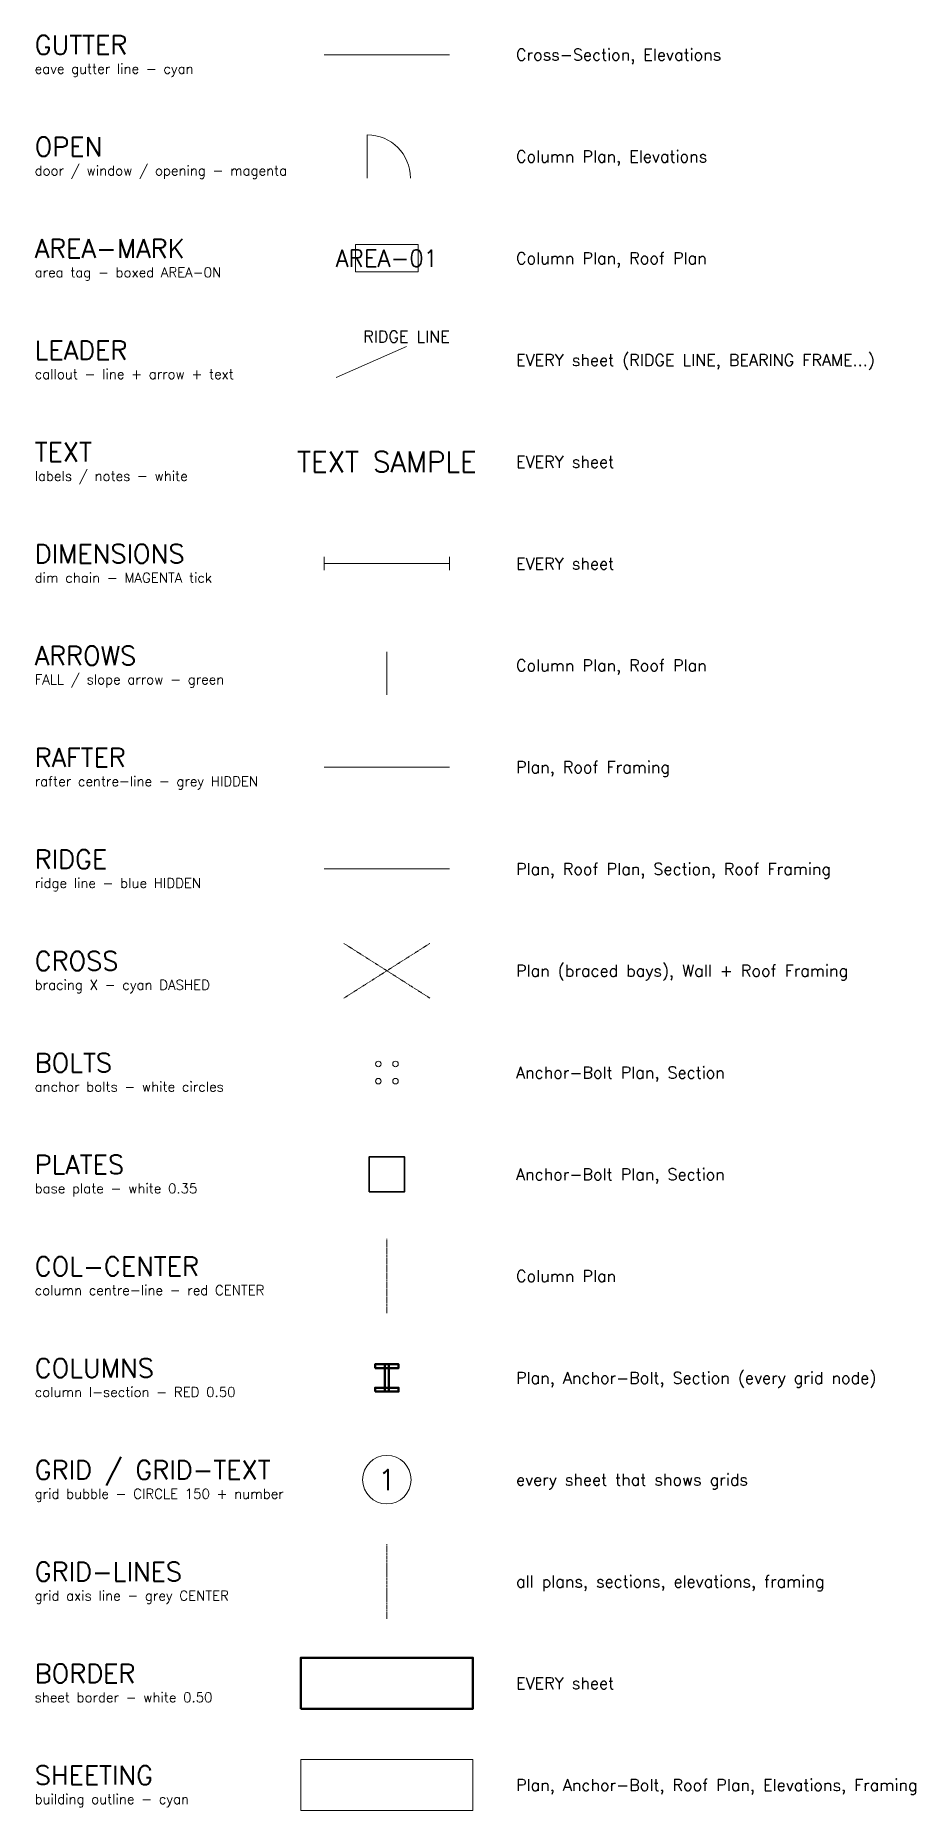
# Model space of a CAD drawing. Header units: inches. Extents: x -5979 to 16509, y 650 to 45990.
import ezdxf
from ezdxf.enums import TextEntityAlignment as Align

# ---------------------------------------------------------------- set-up
doc = ezdxf.new("R2010")
doc.units = ezdxf.units.IN
doc.header["$LTSCALE"] = 45
doc.header["$MEASUREMENT"] = 0
for name, pattern in [('CENTER', [2, 1.25, -0.25, 0.25, -0.25]), ('DASHED', [0.75, 0.5, -0.25]), ('HIDDEN', [0.375, 0.25, -0.125])]:
    doc.linetypes.add(name, pattern=pattern)
for name, color, linetype, lineweight in [('AREA-MARK', 8, 'Continuous', 18), ('ARROWS', 3, 'Continuous', 13), ('BOLTS', 7, 'Continuous', 9), ('BORDER', 7, 'Continuous', 50), ('COL-CENTER', 1, 'CENTER', 9), ('COLUMNS', 1, 'Continuous', 50), ('CROSS', 4, 'DASHED', 18), ('DIMENSIONS', 6, 'Continuous', 13), ('GRID', 150, 'Continuous', 13), ('GRID-LINES', 8, 'CENTER', 9), ('GRID-TEXT', 150, 'Continuous', 9), ('GUTTER', 4, 'Continuous', 18), ('OPEN', 6, 'Continuous', 18), ('PLATES', 7, 'Continuous', 35), ('RAFTER', 8, 'HIDDEN', 9), ('RIDGE', 5, 'HIDDEN', 18), ('SHEETING', 4, 'Continuous', 9), ('TEXT', 7, 'Continuous', 13)]:
    doc.layers.add(name, color=color, linetype=linetype, lineweight=lineweight)
doc.styles.add('PEB-BODY', font='romans.shx')

msp = doc.modelspace()

# ---------------------------------------------------------------- linework, layer by layer
at = {"layer": 'AREA-MARK'}
msp.add_lwpolyline([(2200, 39950), (3800, 39950), (3800, 40650), (2200, 40650)], close=True, dxfattribs=at)
at = {"layer": 'ARROWS'}
msp.add_line((3000, 29150), (3000, 30250), dxfattribs=at)
msp.add_solid([(3000, 30650), (2780, 30200), (3220, 30200), (3000, 30650)], dxfattribs=at)
at = {"layer": 'BOLTS'}
for centre in [(2780, 19720), (3220, 19720), (2780, 19280), (3220, 19280)]:
    msp.add_circle(centre, 70, dxfattribs=at)
at = {"layer": 'BORDER'}
msp.add_lwpolyline([(800, 3250), (5200, 3250), (5200, 4550), (800, 4550)], close=True, dxfattribs=at)
at = {"layer": 'COL-CENTER'}
msp.add_line((3000, 13350), (3000, 15250), dxfattribs=at)
at = {"layer": 'COLUMNS'}
for points in [[(2700, 11950), (3300, 11950), (3300, 12050), (2700, 12050)], [(2950, 11350), (3050, 11350), (3050, 12050), (2950, 12050)], [(2700, 11350), (3300, 11350), (3300, 11450), (2700, 11450)]]:
    msp.add_lwpolyline(points, close=True, dxfattribs=at)
at = {"layer": 'CROSS'}
for p, q in [((1900, 21400), (4100, 22800)), ((1900, 22800), (4100, 21400))]:
    msp.add_line(p, q, dxfattribs=at)
at = {"layer": 'DIMENSIONS'}
for p, q in [((1400, 32330), (1400, 32670)), ((4600, 32330), (4600, 32670)), ((1400, 32500), (4600, 32500))]:
    msp.add_line(p, q, dxfattribs=at)
at = {"layer": 'GRID'}
msp.add_circle((3000, 9100), 620, dxfattribs=at)
at = {"layer": 'GRID-LINES'}
msp.add_line((3000, 5550), (3000, 7450), dxfattribs=at)
at = {"layer": 'GUTTER'}
msp.add_line((1400, 45500), (4600, 45500), dxfattribs=at)
at = {"layer": 'OPEN'}
msp.add_line((2500, 42350), (2500, 43450), dxfattribs=at)
msp.add_arc((2500, 42350), 1100, 0, 90, dxfattribs=at)
at = {"layer": 'PLATES'}
msp.add_lwpolyline([(2550, 16450), (3450, 16450), (3450, 17350), (2550, 17350)], close=True, dxfattribs=at)
at = {"layer": 'RAFTER'}
msp.add_line((1400, 27300), (4600, 27300), dxfattribs=at)
at = {"layer": 'RIDGE'}
msp.add_line((1400, 24700), (4600, 24700), dxfattribs=at)
at = {"layer": 'SHEETING'}
msp.add_lwpolyline([(800, 650), (5200, 650), (5200, 1950), (800, 1950)], close=True, dxfattribs=at)
at = {"layer": 'TEXT'}
msp.add_line((1700, 37250), (3500, 38050), dxfattribs=at)
msp.add_solid([(1700, 37250), (2118, 37294), (2013, 37531), (1700, 37250)], dxfattribs=at)

# ---------------------------------------------------------------- texts
at = {"layer": 'AREA-MARK', "style": 'PEB-BODY'}
msp.add_text('AREA-01', height=430, dxfattribs=at).set_placement((3000, 40300), align=Align.MIDDLE_CENTER)
at = {"layer": 'DIMENSIONS', "style": 'PEB-BODY'}
for s, p in [('eave gutter line - cyan', (-6000, 45140)), ('door / window / opening - magenta', (-6000, 42540)), ('area tag - boxed AREA-0N', (-6000, 39940)), ('callout - line + arrow + text', (-6000, 37340)), ('labels / notes - white', (-6000, 34740)), ('dim chain - MAGENTA tick', (-6000, 32140)), ('FALL / slope arrow - green', (-6000, 29540)), ('rafter centre-line - grey HIDDEN', (-6000, 26940)), ('ridge line - blue HIDDEN', (-6000, 24340)), ('bracing X - cyan DASHED', (-6000, 21740)), ('anchor bolts - white circles', (-6000, 19140)), ('base plate - white 0.35', (-6000, 16540)), ('column centre-line - red CENTER', (-6000, 13940)), ('column I-section - RED 0.50', (-6000, 11340)), ('grid bubble - CIRCLE 150 + number', (-6000, 8740)), ('grid axis line - grey CENTER', (-6000, 6140)), ('sheet border - white 0.50', (-6000, 3540)), ('building outline - cyan', (-6000, 940))]:
    msp.add_text(s, height=250, dxfattribs=at).set_placement(p, align=Align.MIDDLE_LEFT)
at = {"layer": 'GRID-TEXT', "style": 'PEB-BODY'}
msp.add_text('1', height=527, dxfattribs=at).set_placement((3000, 9100), align=Align.MIDDLE_CENTER)
at = {"layer": 'TEXT', "style": 'PEB-BODY'}
for s, height, p in [('GUTTER', 480, (-6000, 45750)), ('Cross-Section, Elevations', 300, (6300, 45500)), ('OPEN', 480, (-6000, 43150)), ('Column Plan, Elevations', 300, (6300, 42900)), ('AREA-MARK', 480, (-6000, 40550)), ('Column Plan, Roof Plan', 300, (6300, 40300)), ('LEADER', 480, (-6000, 37950)), ('EVERY sheet (RIDGE LINE, BEARING FRAME...)', 300, (6300, 37700)), ('TEXT', 480, (-6000, 35350)), ('EVERY sheet', 300, (6300, 35100)), ('DIMENSIONS', 480, (-6000, 32750)), ('EVERY sheet', 300, (6300, 32500)), ('ARROWS', 480, (-6000, 30150)), ('Column Plan, Roof Plan', 300, (6300, 29900)), ('RAFTER', 480, (-6000, 27550)), ('Plan, Roof Framing', 300, (6300, 27300)), ('RIDGE', 480, (-6000, 24950)), ('Plan, Roof Plan, Section, Roof Framing', 300, (6300, 24700)), ('CROSS', 480, (-6000, 22350)), ('Plan (braced bays), Wall + Roof Framing', 300, (6300, 22100)), ('BOLTS', 480, (-6000, 19750)), ('Anchor-Bolt Plan, Section', 300, (6300, 19500)), ('PLATES', 480, (-6000, 17150)), ('Anchor-Bolt Plan, Section', 300, (6300, 16900)), ('COL-CENTER', 480, (-6000, 14550)), ('Column Plan', 300, (6300, 14300)), ('COLUMNS', 480, (-6000, 11950)), ('Plan, Anchor-Bolt, Section (every grid node)', 300, (6300, 11700)), ('GRID / GRID-TEXT', 480, (-6000, 9350)), ('every sheet that shows grids', 300, (6300, 9100)), ('GRID-LINES', 480, (-6000, 6750)), ('all plans, sections, elevations, framing', 300, (6300, 6500)), ('BORDER', 480, (-6000, 4150)), ('EVERY sheet', 300, (6300, 3900)), ('SHEETING', 480, (-6000, 1550)), ('Plan, Anchor-Bolt, Roof Plan, Elevations, Framing', 300, (6300, 1300))]:
    msp.add_text(s, height=height, dxfattribs=at).set_placement(p, align=Align.MIDDLE_LEFT)
for s, height, p in [('RIDGE LINE', 300, (3500, 38300)), ('TEXT SAMPLE', 520, (3000, 35100))]:
    msp.add_text(s, height=height, dxfattribs=at).set_placement(p, align=Align.MIDDLE_CENTER)

doc.saveas('drawing.dxf')
